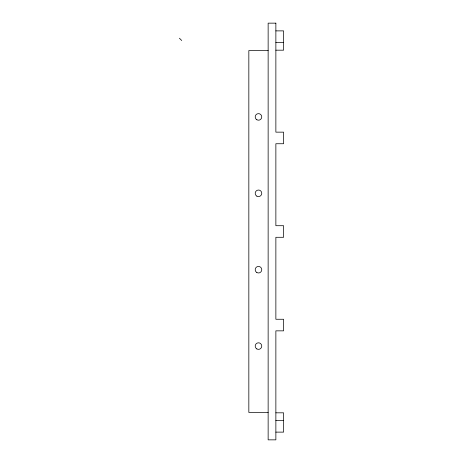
<?xml version="1.0" encoding="UTF-8"?>
<svg xmlns="http://www.w3.org/2000/svg" width="463" height="463" viewBox="0 0 463 463"><rect width="100%" height="100%" fill="white"/><g stroke="black" fill="none" stroke-linecap="round" stroke-linejoin="round"><path stroke-width="0.69" d="M275.867 30.876L283.587 30.876L283.587 50.183L275.867 50.183M275.867 42.457L283.587 42.457M268.141 50.571L248.834 50.571L248.834 412.429L268.141 412.429M275.867 412.817L283.587 412.817L283.587 432.124L275.867 432.124M275.867 420.543L283.587 420.543M179.412 38.209L181.733 40.53M275.867 23.15L268.141 23.15L268.141 439.85L275.867 439.85L275.867 330.848L283.587 330.848L283.587 319.262L275.867 319.262L275.867 237.293L283.587 237.293L283.587 225.707L275.867 225.707L275.867 143.738L283.587 143.738L283.587 132.152L275.867 132.152L275.867 23.15M256.843 196.15A3.282 3.282 0 0 0 261.769 193.308A3.282 3.282 0 0 0 256.843 190.461A3.282 3.282 0 0 0 256.843 196.15M256.843 272.539A3.282 3.282 0 0 0 261.769 269.692A3.282 3.282 0 0 0 256.843 266.85A3.282 3.282 0 0 0 256.843 272.539M256.843 348.928A3.282 3.282 0 0 0 261.769 346.081A3.282 3.282 0 0 0 256.843 343.239A3.282 3.282 0 0 0 256.843 348.928M256.843 119.761A3.282 3.282 0 0 0 261.769 116.919A3.282 3.282 0 0 0 256.843 114.072A3.282 3.282 0 0 0 256.843 119.761"/></g></svg>
